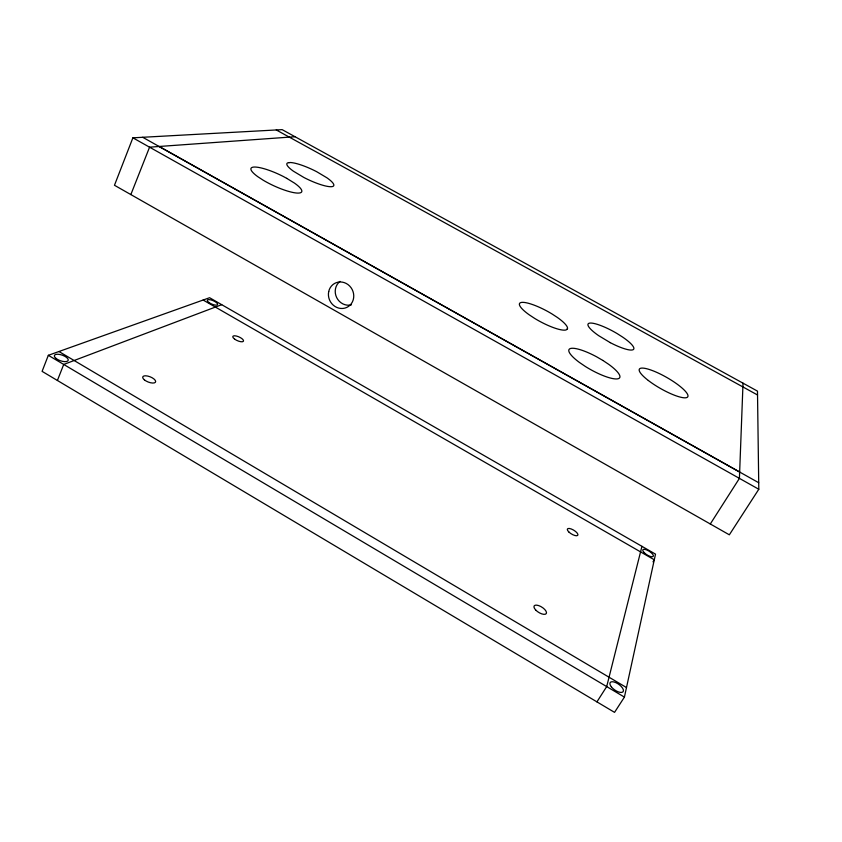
<?xml version="1.0" encoding="UTF-8"?>
<svg xmlns="http://www.w3.org/2000/svg" width="842" height="842" viewBox="0 0 842 842"><rect width="100%" height="100%" fill="white"/><g stroke="black" fill="none" stroke-linecap="round" stroke-linejoin="round"><path stroke-width="1.26" d="M743.023 383.173L739.413 478.382L710.301 523.987L114.47 185.272L132.889 137.825L282.144 129.636L757.484 391.13L758.8 489.255L729.34 534.817L710.301 523.987M624.417 697.102L655.518 554.141L209.605 297.721L48.331 355.313L42.1 371.364L614.544 712.364L624.417 697.102L48.331 355.313M641.951 546.342L606.693 686.588L596.936 701.87M57.403 380.479L63.718 364.449L221.709 304.688M130.847 194.576L149.571 147.171L295.026 136.72M653.003 561.846L654.287 559.793L203.132 300.036M276.271 129.952L757.516 394.982M142.698 137.278L739.644 472.036M758.705 482.719L159.138 146.487M132.889 137.825L758.8 489.255M58.951 351.524L626.49 687.546M351.461 304.825A13.24 12.293 63.7 0 1 336.653 297.542A13.24 12.293 63.7 0 1 340.042 281.396M567.013 329.169L566.161 329.917A27.102 6.241 28.1 0 1 534.807 318.497L529.186 314.792A27.102 6.241 28.1 0 1 522.272 302.352A27.102 6.241 28.1 0 1 551.836 313.845L557.288 317.402A27.102 6.241 28.1 0 1 567.476 328.769L567.013 329.169M289.006 162.674L287.806 162.811A25.892 5.431 25.3 0 0 293.353 171.158L304.004 177.546A25.892 5.431 25.3 0 0 330.643 186.714A25.892 5.431 25.3 0 0 326.97 177.83L316.666 171.684A25.892 5.431 25.3 0 0 290.322 162.517L289.006 162.674M286.733 178.357L283.375 176.515A27.923 6.262 24.8 0 0 254.589 167.032A27.923 6.262 24.8 0 0 257.884 176.746L263.167 180.188A27.923 6.262 24.8 0 0 296.384 193.007A27.923 6.262 24.8 0 0 294.49 183.114L286.733 178.357M610.271 342.652L598.662 335.663A26.049 5.673 28.8 0 1 589.937 323.086A26.049 5.673 28.8 0 1 617.333 333.695L622.722 337.147A26.049 5.673 28.8 0 1 632.973 349.756A26.049 5.673 28.8 0 1 610.271 342.652M602.935 360.471L596.546 356.766A28.996 7.052 29 0 0 570.36 348.546A28.996 7.052 29 0 0 579.401 362.428L585.422 366.512A28.996 7.052 29 0 0 617.081 378.911A28.996 7.052 29 0 0 608.766 364.375L602.935 360.471M328.706 291.595A13.451 12.472 63.5 0 0 344.904 308.098A13.451 12.472 63.5 0 0 349.64 286.006A13.451 12.472 63.5 0 0 328.706 291.595M648.329 380.489A27.849 6.336 29.7 0 0 687.725 396.866A27.849 6.336 29.7 0 0 654.76 371.511A27.849 6.336 29.7 0 0 648.329 380.489M535.67 609.987A7.178 3.084 32.2 0 0 546.247 613.618A7.178 3.084 32.2 0 0 538.722 605.608A7.178 3.084 32.2 0 0 535.67 609.987M568.845 531.986A6.062 2.21 31.1 0 0 577.759 535.323A6.062 2.21 31.1 0 0 571.286 528.986A6.062 2.21 31.1 0 0 568.845 531.986M144.361 379.837A6.894 2.779 21.7 0 0 155.36 382.331A6.894 2.779 21.7 0 0 147.813 376.09A6.894 2.779 21.7 0 0 144.361 379.837M234.676 339.158A5.82 2.042 23.8 0 0 243.475 341.189A5.82 2.042 23.8 0 0 236.349 336.021A5.82 2.042 23.8 0 0 234.676 339.158M611.324 686.83A7.925 3.473 35 0 0 622.964 691.861A7.925 3.473 35 0 0 615.691 682.578A7.925 3.473 35 0 0 611.324 686.83M643.983 552.426A6.168 2.116 32.3 0 0 653.087 556.541A6.168 2.116 32.3 0 0 647.161 550.131A6.168 2.116 32.3 0 0 643.983 552.426M56.014 358.418A7.325 2.947 19.6 0 0 67.876 360.892A7.325 2.947 19.6 0 0 59.992 354.514A7.325 2.947 19.6 0 0 56.014 358.418M209.016 302.573A5.599 1.852 23.3 0 0 217.541 304.688A5.599 1.852 23.3 0 0 210.816 299.868A5.599 1.852 23.3 0 0 209.016 302.573"/></g></svg>
